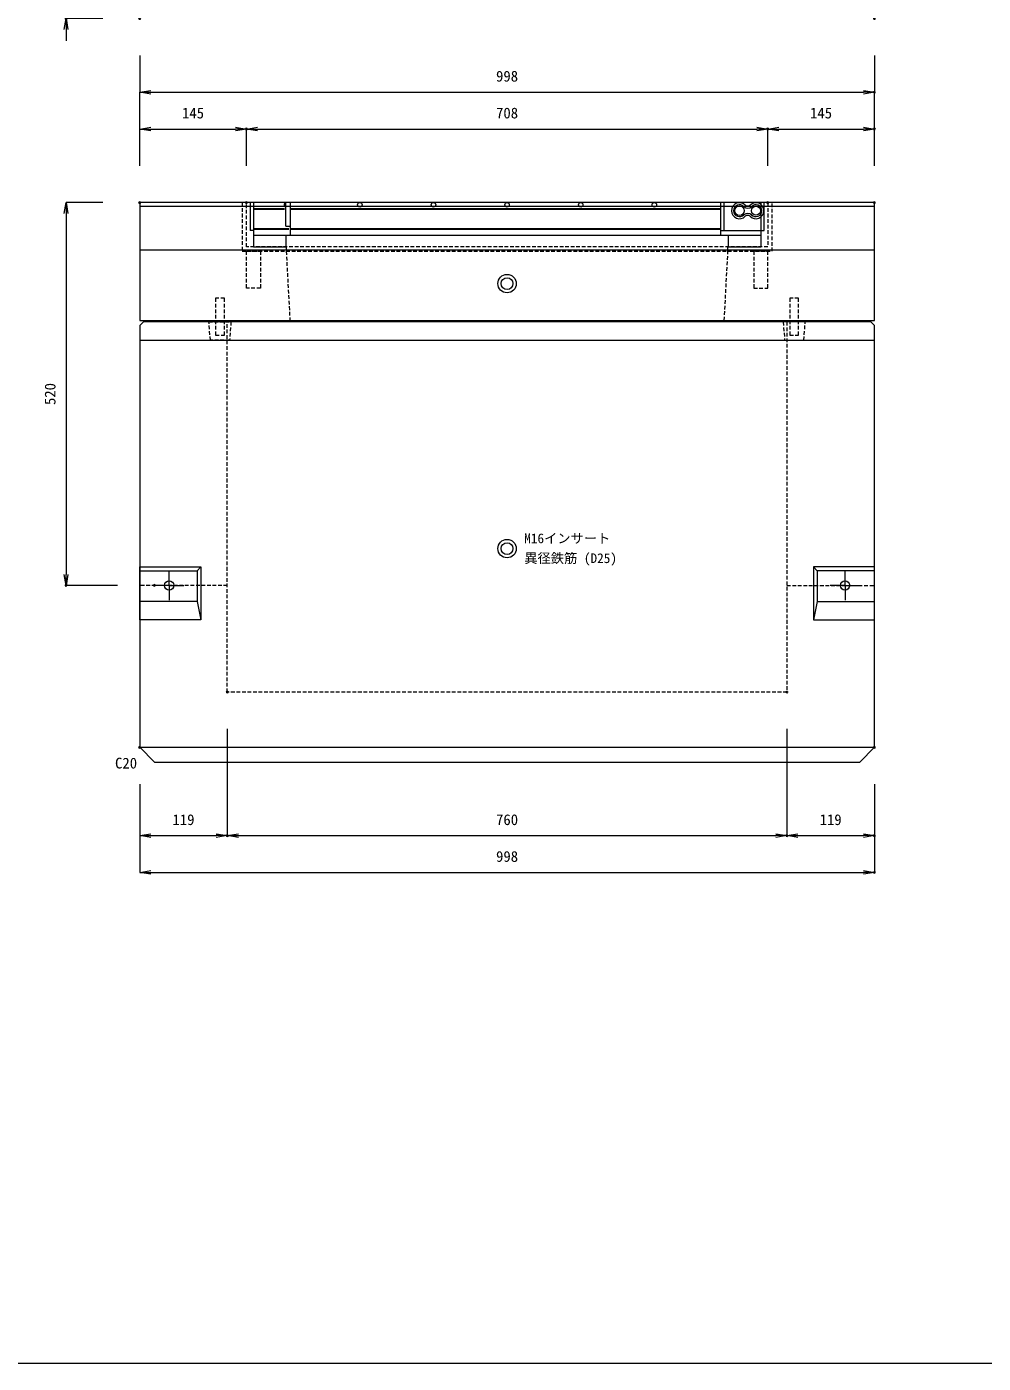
# Model space of a CAD drawing. Units: millimetres, scale not verified. Extents: x -1945 to 1945, y -1197 to 1643.
# Drawn here: x -790 to 509, y -1197 to 619 of the extents above; entities that cross this region are included whole.
import ezdxf
from ezdxf.enums import TextEntityAlignment as Align

# ---------------------------------------------------------------- set-up
doc = ezdxf.new("R2010")
doc.units = ezdxf.units.MM
doc.header["$LTSCALE"] = 10
doc.header["$PDMODE"] = 32
doc.header["$PDSIZE"] = 2
doc.linetypes.add('USER1', pattern=[0.75, 0.5, -0.25])
doc.linetypes.add('USER3', pattern=[1.5, 1, -0.5])
for name, color, linetype, lineweight in [('0-1_TITLE', 7, 'Continuous', 18), ('0-3_KIJUN', 7, 'USER1', 18), ('0-5_SUNPO_S10', 3, 'Continuous', 18), ('0-7_10-グレ__チング', 5, 'Continuous', 18), ('0-9__0-0_0', 7, 'Continuous', 18)]:
    doc.layers.add(name, color=color, linetype=linetype, lineweight=lineweight)
doc.layers.add('0-A__0-2_DEFPOINTS', color=7, linetype='Continuous')
doc.styles.add('ＭＳ ゴシック', font='')
doc.styles.get('ＭＳ ゴシック').set_extended_font_data('MS Gothic')

# ---------------------------------------------------------------- blocks, each defined once
blk = doc.blocks.new('_OPEN')
at = {"layer": '0-9__0-0_0'}
blk.add_line((0, 0), (-1, 0), dxfattribs=at)
blk.add_lwpolyline([(-1, 0.1667), (0, 0), (-1, -0.1667)], dxfattribs=at)
blk = doc.blocks.new('_D7')
at = {"layer": '0-5_SUNPO_S10'}
for p, q in [((1427.34, 1084.64), (1427.34, 939.64)), ((1308.34, 1009.64), (1308.34, 939.64)), ((1323.34, 939.64), (1412.34, 939.64))]:
    blk.add_line(p, q, dxfattribs=at)
at = {"layer": '0-A__0-2_DEFPOINTS'}
for p in [(1427.34, 1134.64), (1308.34, 1059.64), (1427.34, 939.64)]:
    blk.add_point(p, dxfattribs=at)
at = {"layer": '0-5_SUNPO_S10', "xscale": 15, "yscale": 15, "rotation": 180}
blk.add_blockref('_OPEN', (1308.34, 939.64), dxfattribs=at)
at = {"layer": '0-5_SUNPO_S10', "xscale": 15, "yscale": 15}
blk.add_blockref('_OPEN', (1427.34, 939.64), dxfattribs=at)
at = {"layer": '0-5_SUNPO_S10', "color": 7, "style": 'ＭＳ ゴシック'}
blk.add_text('119', height=14.66, dxfattribs=at).set_placement((1352.84, 949.64), align=Align.BOTTOM_LEFT)
blk = doc.blocks.new('_D8')
at = {"layer": '0-5_SUNPO_S10'}
for p, q in [((1427.34, 1084.64), (1427.34, 939.64)), ((2187.34, 1084.64), (2187.34, 939.64)), ((1442.34, 939.64), (2172.34, 939.64))]:
    blk.add_line(p, q, dxfattribs=at)
at = {"layer": '0-A__0-2_DEFPOINTS'}
for p in [(1427.34, 1134.64), (2187.34, 1134.64), (2187.34, 939.64)]:
    blk.add_point(p, dxfattribs=at)
at = {"layer": '0-5_SUNPO_S10', "xscale": 15, "yscale": 15, "rotation": 180}
blk.add_blockref('_OPEN', (1427.34, 939.64), dxfattribs=at)
at = {"layer": '0-5_SUNPO_S10', "xscale": 15, "yscale": 15}
blk.add_blockref('_OPEN', (2187.34, 939.64), dxfattribs=at)
at = {"layer": '0-5_SUNPO_S10', "color": 7, "style": 'ＭＳ ゴシック'}
blk.add_text('760', height=14.66, dxfattribs=at).set_placement((1792.34, 949.64), align=Align.BOTTOM_LEFT)
blk = doc.blocks.new('_D9')
at = {"layer": '0-5_SUNPO_S10'}
for p, q in [((2187.34, 1084.64), (2187.34, 939.64)), ((2306.34, 1009.64), (2306.34, 939.64)), ((2202.34, 939.64), (2291.34, 939.64))]:
    blk.add_line(p, q, dxfattribs=at)
at = {"layer": '0-A__0-2_DEFPOINTS'}
for p in [(2187.34, 1134.64), (2306.34, 1059.64), (2306.34, 939.64)]:
    blk.add_point(p, dxfattribs=at)
at = {"layer": '0-5_SUNPO_S10', "xscale": 15, "yscale": 15, "rotation": 180}
blk.add_blockref('_OPEN', (2187.34, 939.64), dxfattribs=at)
at = {"layer": '0-5_SUNPO_S10', "xscale": 15, "yscale": 15}
blk.add_blockref('_OPEN', (2306.34, 939.64), dxfattribs=at)
at = {"layer": '0-5_SUNPO_S10', "color": 7, "style": 'ＭＳ ゴシック'}
blk.add_text('119', height=14.66, dxfattribs=at).set_placement((2231.84, 949.64), align=Align.BOTTOM_LEFT)
blk = doc.blocks.new('_D10')
at = {"layer": '0-5_SUNPO_S10'}
for p, q in [((1308.34, 1009.64), (1308.34, 889.64)), ((2306.34, 1009.64), (2306.34, 889.64)), ((1323.34, 889.64), (2291.34, 889.64))]:
    blk.add_line(p, q, dxfattribs=at)
at = {"layer": '0-A__0-2_DEFPOINTS'}
for p in [(1308.34, 1059.64), (2306.34, 1059.64), (2306.34, 889.64)]:
    blk.add_point(p, dxfattribs=at)
at = {"layer": '0-5_SUNPO_S10', "xscale": 15, "yscale": 15, "rotation": 180}
blk.add_blockref('_OPEN', (1308.34, 889.64), dxfattribs=at)
at = {"layer": '0-5_SUNPO_S10', "xscale": 15, "yscale": 15}
blk.add_blockref('_OPEN', (2306.34, 889.64), dxfattribs=at)
at = {"layer": '0-5_SUNPO_S10', "color": 7, "style": 'ＭＳ ゴシック'}
blk.add_text('998', height=14.66, dxfattribs=at).set_placement((1792.34, 899.64), align=Align.BOTTOM_LEFT)
blk = doc.blocks.new('_D11')
at = {"layer": '0-5_SUNPO_S10'}
for p, q in [((1308.34, 1849.64), (1308.34, 1949.64)), ((1323.34, 1949.64), (2291.34, 1949.64)), ((2306.34, 1849.64), (2306.34, 1949.64))]:
    blk.add_line(p, q, dxfattribs=at)
at = {"layer": '0-A__0-2_DEFPOINTS'}
for p in [(2306.34, 1949.64), (1308.34, 1799.64), (2306.34, 1799.64)]:
    blk.add_point(p, dxfattribs=at)
at = {"layer": '0-5_SUNPO_S10', "xscale": 15, "yscale": 15, "rotation": 180}
blk.add_blockref('_OPEN', (1308.34, 1949.64), dxfattribs=at)
at = {"layer": '0-5_SUNPO_S10', "xscale": 15, "yscale": 15}
blk.add_blockref('_OPEN', (2306.34, 1949.64), dxfattribs=at)
at = {"layer": '0-5_SUNPO_S10', "color": 7, "style": 'ＭＳ ゴシック'}
blk.add_text('998', height=14.66, dxfattribs=at).set_placement((1792.34, 1959.64), align=Align.BOTTOM_LEFT)
blk = doc.blocks.new('_D12')
at = {"layer": '0-5_SUNPO_S10'}
for p, q in [((1308.34, 1999.64), (1308.34, 1949.64)), ((2306.34, 1999.64), (2306.34, 1949.64)), ((1323.34, 1949.64), (2291.34, 1949.64))]:
    blk.add_line(p, q, dxfattribs=at)
at = {"layer": '0-A__0-2_DEFPOINTS'}
for p in [(1308.34, 2049.64), (2306.34, 2049.64), (2306.34, 1949.64)]:
    blk.add_point(p, dxfattribs=at)
at = {"layer": '0-5_SUNPO_S10', "xscale": 15, "yscale": 15, "rotation": 180}
blk.add_blockref('_OPEN', (1308.34, 1949.64), dxfattribs=at)
at = {"layer": '0-5_SUNPO_S10', "xscale": 15, "yscale": 15}
blk.add_blockref('_OPEN', (2306.34, 1949.64), dxfattribs=at)
at = {"layer": '0-5_SUNPO_S10', "color": 7, "style": 'ＭＳ ゴシック'}
blk.add_text('998', height=14.66, dxfattribs=at).set_placement((1792.34, 1959.64), align=Align.BOTTOM_LEFT)
blk = doc.blocks.new('_D15')
at = {"layer": '0-5_SUNPO_S10'}
for p, q in [((1208.34, 2089.64), (1208.34, 2104.64)), ((1258.34, 2074.64), (1208.34, 2074.64)), ((1208.34, 2074.64), (1208.34, 2049.64)), ((1258.34, 2049.64), (1208.34, 2049.64)), ((1208.34, 2034.64), (1208.34, 2019.64))]:
    blk.add_line(p, q, dxfattribs=at)
at = {"layer": '0-A__0-2_DEFPOINTS'}
for p in [(1308.34, 2074.64), (1208.34, 2049.64), (1308.34, 2049.64)]:
    blk.add_point(p, dxfattribs=at)
at = {"layer": '0-5_SUNPO_S10', "xscale": 15, "yscale": 15}
for p, rotation in [((1208.34, 2074.64), 270), ((1208.34, 2049.64), 90)]:
    blk.add_blockref('_OPEN', p, dxfattribs=dict(at, rotation=rotation))
at = {"layer": '0-5_SUNPO_S10', "color": 7, "style": 'ＭＳ ゴシック'}
blk.add_text('25', height=14.66, rotation=90, dxfattribs=at).set_placement((1198.34, 2052.14), align=Align.BOTTOM_LEFT)
blk = doc.blocks.new('_D17')
at = {"layer": '0-5_SUNPO_S10'}
for p, q in [((1258.34, 1799.64), (1208.34, 1799.64)), ((1208.34, 1784.64), (1208.34, 1294.64)), ((1278.34, 1279.64), (1208.34, 1279.64))]:
    blk.add_line(p, q, dxfattribs=at)
at = {"layer": '0-A__0-2_DEFPOINTS'}
for p in [(1308.34, 1799.64), (1208.34, 1279.64), (1328.34, 1279.64)]:
    blk.add_point(p, dxfattribs=at)
at = {"layer": '0-5_SUNPO_S10', "xscale": 15, "yscale": 15}
for p, rotation in [((1208.34, 1799.64), 90), ((1208.34, 1279.64), 270)]:
    blk.add_blockref('_OPEN', p, dxfattribs=dict(at, rotation=rotation))
at = {"layer": '0-5_SUNPO_S10', "color": 7, "style": 'ＭＳ ゴシック'}
blk.add_text('520', height=14.66, rotation=90, dxfattribs=at).set_placement((1198.34, 1524.64), align=Align.BOTTOM_LEFT)
blk = doc.blocks.new('_D31')
at = {"layer": '0-5_SUNPO_S10'}
for p, q in [((1308.34, 1849.64), (1308.34, 1899.64)), ((1323.34, 1899.64), (1438.34, 1899.64)), ((1453.34, 1849.64), (1453.34, 1899.64))]:
    blk.add_line(p, q, dxfattribs=at)
at = {"layer": '0-A__0-2_DEFPOINTS'}
for p in [(1453.34, 1899.64), (1308.34, 1799.64), (1453.34, 1799.64)]:
    blk.add_point(p, dxfattribs=at)
at = {"layer": '0-5_SUNPO_S10', "xscale": 15, "yscale": 15, "rotation": 180}
blk.add_blockref('_OPEN', (1308.34, 1899.64), dxfattribs=at)
at = {"layer": '0-5_SUNPO_S10', "xscale": 15, "yscale": 15}
blk.add_blockref('_OPEN', (1453.34, 1899.64), dxfattribs=at)
at = {"layer": '0-5_SUNPO_S10', "color": 7, "style": 'ＭＳ ゴシック'}
blk.add_text('145', height=14.66, dxfattribs=at).set_placement((1365.84, 1909.64), align=Align.BOTTOM_LEFT)
blk = doc.blocks.new('_D32')
at = {"layer": '0-5_SUNPO_S10'}
for p, q in [((1453.34, 1849.64), (1453.34, 1899.64)), ((1468.34, 1899.64), (2146.34, 1899.64)), ((2161.34, 1849.64), (2161.34, 1899.64))]:
    blk.add_line(p, q, dxfattribs=at)
at = {"layer": '0-A__0-2_DEFPOINTS'}
for p in [(2161.34, 1899.64), (1453.34, 1799.64), (2161.34, 1799.64)]:
    blk.add_point(p, dxfattribs=at)
at = {"layer": '0-5_SUNPO_S10', "xscale": 15, "yscale": 15, "rotation": 180}
blk.add_blockref('_OPEN', (1453.34, 1899.64), dxfattribs=at)
at = {"layer": '0-5_SUNPO_S10', "xscale": 15, "yscale": 15}
blk.add_blockref('_OPEN', (2161.34, 1899.64), dxfattribs=at)
at = {"layer": '0-5_SUNPO_S10', "color": 7, "style": 'ＭＳ ゴシック'}
blk.add_text('708', height=14.66, dxfattribs=at).set_placement((1792.34, 1909.64), align=Align.BOTTOM_LEFT)
blk = doc.blocks.new('_D33')
at = {"layer": '0-5_SUNPO_S10'}
for p, q in [((2161.34, 1849.64), (2161.34, 1899.64)), ((2176.34, 1899.64), (2291.34, 1899.64)), ((2306.34, 1849.64), (2306.34, 1899.64))]:
    blk.add_line(p, q, dxfattribs=at)
at = {"layer": '0-A__0-2_DEFPOINTS'}
for p in [(2306.34, 1899.64), (2161.34, 1799.64), (2306.34, 1799.64)]:
    blk.add_point(p, dxfattribs=at)
at = {"layer": '0-5_SUNPO_S10', "xscale": 15, "yscale": 15, "rotation": 180}
blk.add_blockref('_OPEN', (2161.34, 1899.64), dxfattribs=at)
at = {"layer": '0-5_SUNPO_S10', "xscale": 15, "yscale": 15}
blk.add_blockref('_OPEN', (2306.34, 1899.64), dxfattribs=at)
at = {"layer": '0-5_SUNPO_S10', "color": 7, "style": 'ＭＳ ゴシック'}
blk.add_text('145', height=14.66, dxfattribs=at).set_placement((2218.84, 1909.64), align=Align.BOTTOM_LEFT)
blk = doc.blocks.new('M16_insert')
at = {"layer": '0-3_KIJUN', "color": 3, "linetype": 'Continuous'}
for radius in [12.5, 8]:
    blk.add_circle((0, 0), radius, dxfattribs=at)
blk = doc.blocks.new('A$C17B13403')
at = {"layer": '0-7_10-グレ__チング'}
for p, q in [((698, 60), (0, 60)), ((0, 60), (0, 22)), ((4.5, 60), (4.5, 16)), ((48.5, 28), (48.5, 60)), ((54.5, 60), (54.5, 16)), ((639, 60), (639, 16)), ((643.5, 60), (643.5, 22)), ((698, 22), (698, 60)), ((4.5, 52), (46.5, 52)), ((4.5, 51), (46.5, 51)), ((54.5, 52), (639, 52)), ((54.5, 51), (639, 51)), ((693.5, 40.31), (693.5, 16)), ((4.5, 22), (0, 22)), ((4.5, 25), (52.5, 25)), ((4.5, 24), (52.5, 24)), ((48.5, 28), (54.5, 28)), ((54.5, 25), (639, 25)), ((54.5, 24), (639, 24)), ((639, 22), (698, 22)), ((4.5, 16), (693.5, 16)), ((4.5, 16), (4.5, 0)), ((4.5, 0), (48.5, 0)), ((48.5, 16), (48.5, 0)), ((649.5, 16), (649.5, 0)), ((649.5, 0), (693.5, 0)), ((693.5, 16), (693.5, 0))]:
    blk.add_line(p, q, dxfattribs=at)
at = {"layer": '0-7_10-グレ__チング', "linetype": 'USER3'}
blk.add_line((693.5, 60), (693.5, 40.31), dxfattribs=at)
at = {"layer": '0-7_10-グレ__チング'}
for centre, radius in [((149, 57), 3), ((249, 57), 3), ((349, 57), 3), ((449, 57), 3), ((549, 57), 3), ((664.7, 49), 6.5), ((687, 49), 6)]:
    blk.add_circle(centre, radius, dxfattribs=at)
for centre, radius, start, end in [((49, 57), 3, 99.59407, 260.40593), ((664.7, 49), 10.85, 43.62484, 316.37516), ((664.7, 49), 8.05, 42.08353, 317.91647), ((675.85, 61.08), 5.65, 234.31952, 305.68048), ((687, 49), 10.85, 223.62484, 136.37516), ((687, 49), 8.05, 222.08353, 137.91647), ((675.85, 61.08), 8.45, 232.23503, 307.76497), ((675.85, 36.92), 8.45, 52.23503, 127.76497), ((675.85, 36.92), 5.65, 54.31952, 125.68048)]:
    blk.add_arc(centre, radius, start, end, dxfattribs=at)

msp = doc.modelspace()

# ---------------------------------------------------------------- linework, layer by layer
at = {"layer": '0-1_TITLE', "color": 2}
msp.add_lwpolyline([(-1945, -1197.12), (1945, -1197.12), (1945, 1642.88), (-1945, 1642.88)], close=True, dxfattribs=at)
at = {"layer": '0-3_KIJUN', "linetype": 'Continuous'}
for p, q in [((-636.66, 374.64), (361.34, 374.64)), ((-636.66, 315.53), (361.34, 315.53)), ((-636.66, 192.64), (361.34, 192.64)), ((-596.66, -140.36), (-596.66, -120.36)), ((-558.66, -120.36), (-553.66, -115.36)), ((283.34, -120.36), (278.34, -115.36)), ((321.34, -140.36), (321.34, -120.36)), ((-596.66, -140.36), (-616.66, -140.36)), ((-596.66, -140.36), (-596.66, -160.36)), ((-596.66, -140.36), (-576.66, -140.36)), ((321.34, -140.36), (301.34, -140.36)), ((321.34, -140.36), (341.34, -140.36)), ((321.34, -140.36), (321.34, -160.36)), ((-558.66, -162.36), (-553.66, -187.36)), ((283.34, -162.36), (278.34, -187.36)), ((-636.66, -360.36), (361.34, -360.36))]:
    msp.add_line(p, q, dxfattribs=at)
at = {"layer": '0-3_KIJUN'}
for p, q in [((-517.66, -140.36), (-636.66, -140.36)), ((242.34, -140.36), (361.34, -140.36))]:
    msp.add_line(p, q, dxfattribs=at)
at = {"layer": '0-3_KIJUN', "linetype": 'Continuous'}
for points in [[(361.34, 219.64), (361.34, 379.64), (-636.66, 379.64), (-636.66, 219.64)], [(361.34, 212.64), (356.34, 217.64), (-631.66, 217.64), (-636.66, 212.64), (-636.66, -360.36), (-616.66, -380.36), (341.34, -380.36), (361.34, -360.36)], [(-636.66, -115.36), (-553.66, -115.36), (-553.66, -187.36), (-636.66, -187.36)], [(-636.66, -120.36), (-558.66, -120.36), (-558.66, -162.36), (-636.66, -162.36)], [(361.34, -115.36), (278.34, -115.36), (278.34, -187.36), (361.34, -187.36)], [(361.34, -120.36), (283.34, -120.36), (283.34, -162.36), (361.34, -162.36)]]:
    msp.add_lwpolyline(points, close=True, dxfattribs=at)
at = {"layer": '0-3_KIJUN'}
for points in [[(-491.66, 379.64), (-497.66, 379.64), (-497.66, 313.64), (222.34, 313.64), (222.34, 379.64), (216.34, 379.64), (216.34, 319.64), (-491.66, 319.64)], [(-491.66, 313.64), (-472.66, 313.64), (-472.66, 263.64), (-491.66, 263.64)], [(216.34, 313.64), (197.34, 313.64), (197.34, 263.64), (216.34, 263.64)], [(-521.66, 249.64), (-533.66, 249.64), (-533.66, 199.64), (-521.66, 199.64)], [(258.34, 249.64), (246.34, 249.64), (246.34, 199.64), (258.34, 199.64)], [(-542.66, 217.64), (-512.66, 217.64), (-514.66, 192.64), (-540.66, 192.64)], [(267.34, 217.64), (237.34, 217.64), (239.34, 192.64), (265.34, 192.64)]]:
    msp.add_lwpolyline(points, close=True, dxfattribs=at)
for points in [[(-437.66, 319.64), (-437.66, 313.64), (-432.66, 219.64), (157.34, 219.64), (162.34, 313.64), (162.34, 319.64)], [(242.34, 217.64), (242.34, -285.36), (-517.66, -285.36), (-517.66, 217.64)]]:
    msp.add_lwpolyline(points, dxfattribs=at)
at = {"layer": '0-3_KIJUN', "linetype": 'Continuous'}
for centre in [(-596.66, -140.36), (321.34, -140.36)]:
    msp.add_circle(centre, 6.35, dxfattribs=at)

# ---------------------------------------------------------------- block references
at = {"layer": '0-3_KIJUN'}
for p in [(-137.66, 269.64), (-137.66, -90.36)]:
    msp.add_blockref('M16_insert', p, dxfattribs=at)
at = {"layer": '0-5_SUNPO_S10'}
for name in ['_D15', '_D12', '_D11', '_D32', '_D31', '_D33', '_D17', '_D7', '_D8', '_D9', '_D10']:
    msp.add_blockref(name, (-1945, -1420), dxfattribs=at)
at = {"layer": '0-7_10-グレ__チング'}
msp.add_blockref('A$C17B13403', (-486.66, 319.64), dxfattribs=at)

# ---------------------------------------------------------------- texts
at = {"layer": '0-5_SUNPO_S10', "color": 7, "style": 'ＭＳ ゴシック'}
for s, height, p in [('M16インサート', 13.2, (-114.34, -86.97)), ('異径鉄筋 (D25)', 13.2, (-114.34, -113.97)), ('C20', 14.66, (-670.14, -393.54))]:
    msp.add_text(s, height=height, dxfattribs=at).set_placement(p, align=Align.BOTTOM_LEFT)

doc.saveas('drawing.dxf')
